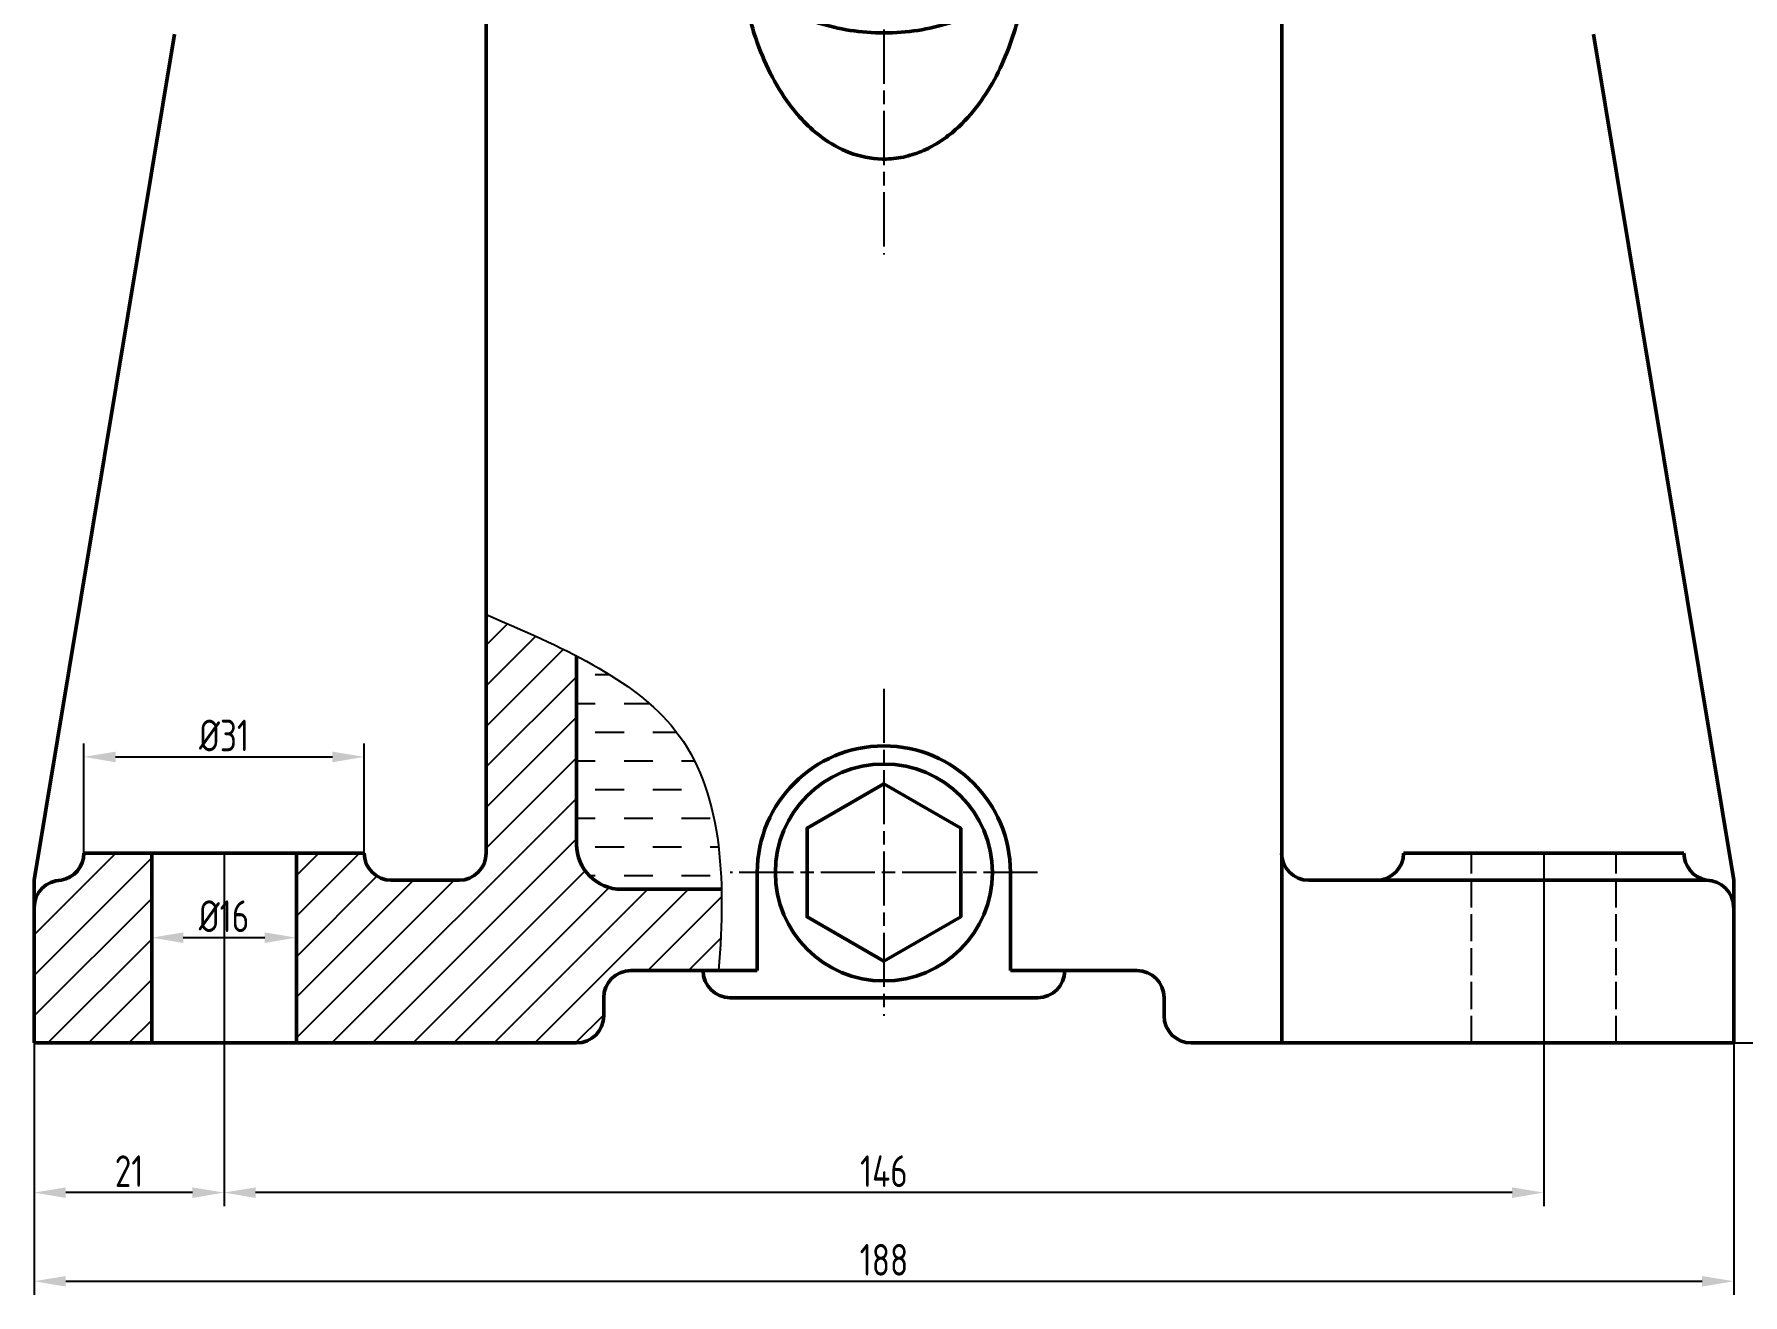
# Model space of a CAD drawing. Header units: millimetres. Extents: x -11122 to -2883, y -3177 to -1688.
# Drawn here: x -4774.8 to -4585.8, y -2796.5 to -2657 of the extents above; entities that cross this region are included whole.
import ezdxf

# ---------------------------------------------------------------- set-up
doc = ezdxf.new("R2010")
doc.units = ezdxf.units.MM
doc.header["$LTSCALE"] = 0.5
doc.linetypes.add('AM_ISO02W050', pattern=[7.5, 6, -1.5])
doc.linetypes.add('AM_ISO08W050', pattern=[18, 12, -1.5, 3, -1.5])
for name, color, linetype, lineweight in [('AM_0', 7, 'Continuous', 50), ('AM_3', 6, 'AM_ISO02W050', 25), ('AM_4', 3, 'Continuous', 25), ('AM_5', 3, 'Continuous', 25), ('AM_7', 4, 'AM_ISO08W050', 25)]:
    doc.layers.add(name, color=color, linetype=linetype, lineweight=lineweight)
doc.styles.add('TCVN', font='tcvn+7284-2003i.ttf', dxfattribs={"width": 0.8, "height": 3.5})
doc.dimstyles.new('MyTemplate$0', dxfattribs={"dimtxt": 3.5, "dimasz": 3.5, "dimexe": 1.5, "dimexo": 0, "dimtad": 1, "dimtoh": 1, "dimdec": 0, "dimzin": 0, "dimtxsty": 'TCVN', "dimcen": 0, "dimclrd": 3, "dimclre": 3, "dimclrt": 1, "dimadec": 0, "dimazin": 0, "dimtfac": 1, "dimtdec": 0, "dimtofl": 0, "dimtmove": 0, "dimatfit": 3, "dimfxl": 1, "dimtfill": 1, "dimtolj": 1, "dimtzin": 0, "dimarcsym": 0})

# ---------------------------------------------------------------- blocks, each defined once
blk = doc.blocks.new('lo_tham_dau')
at = {"layer": 'AM_4'}
h = blk.add_hatch(dxfattribs=at)
h.set_pattern_fill('ANSI37', color=256, scale=0.5, angle=30, style=0)
h.set_pattern_definition([(75, (-3835.982, -874.5052), (-1.53340725, 0.41087523), []), (165, (-3835.982, -874.5052), (-0.41087523, -1.53340725), [])])
edge = h.paths.add_edge_path()
edge.add_ellipse((1483.57, 1037.25), major_axis=(-9, 0), ratio=0.773643, start_angle=491.81, end_angle=514.889)
edge.add_ellipse((1483.57, 1037.25), major_axis=(-9, 0), ratio=0.773643, start_angle=514.889, end_angle=538.4686)
edge.add_ellipse((1483.57, 1037.25), major_axis=(-9, 0), ratio=0.773643, start_angle=538.4686, end_angle=540)
edge.add_line((1492.57, 1037.25), (1492.57, 1039.99))
edge.add_ellipse((1483.57, 1039.99), major_axis=(-9, 0), ratio=0.773643, start_angle=450, end_angle=540, ccw=False)
edge.add_line((1483.57, 1033.03), (1483.57, 1030.28))
edge.add_ellipse((1483.57, 1037.25), major_axis=(-9, 0), ratio=0.773643, start_angle=450, end_angle=491.81)
edge = h.paths.add_edge_path()
edge.add_ellipse((1483.57, 1039.99), major_axis=(-9, 0), ratio=0.773643, start_angle=360, end_angle=450, ccw=False)
edge.add_line((1474.57, 1039.99), (1474.57, 1037.25))
edge.add_ellipse((1483.57, 1037.25), major_axis=(-9, 0), ratio=0.773643, start_angle=360, end_angle=361.5314)
edge.add_ellipse((1483.57, 1037.25), major_axis=(-9, 0), ratio=0.773643, start_angle=361.5314, end_angle=385.111)
edge.add_ellipse((1483.57, 1037.25), major_axis=(-9, 0), ratio=0.773643, start_angle=385.111, end_angle=408.19)
edge.add_ellipse((1483.57, 1037.25), major_axis=(-9, 0), ratio=0.773643, start_angle=408.19, end_angle=450)
edge.add_line((1483.57, 1030.28), (1483.57, 1033.03))
at = {"layer": 'AM_0'}
for p, q in [((1474.57, 1037.25), (1474.57, 1040.69)), ((1492.57, 1037.25), (1492.57, 1040.69)), ((1464.57, 1037.06), (1474.58, 1037.06)), ((1502.57, 1037.06), (1492.57, 1037.06)), ((1477.57, 1032.06), (1477.57, 1031.51)), ((1489.57, 1031.51), (1489.57, 1032.06)), ((1474.57, 1031.51), (1474.57, 1029.79)), ((1492.57, 1029.79), (1492.57, 1031.51)), ((1467.57, 1026.93), (1467.57, 1027.68)), ((1499.57, 1026.93), (1499.57, 1027.8))]:
    blk.add_line(p, q, dxfattribs=at)
for centre, start, end in [((1483.57, 1040.69), 0, 180), ((1464.57, 1034.06), 0, 90), ((1502.57, 1034.06), 90, 180)]:
    blk.add_arc(centre, 3, start, end, dxfattribs=at)
blk.add_ellipse((1483.57, 1040.69), major_axis=(-9, 0), ratio=0.773643, dxfattribs=at)
for centre, major_axis, ratio, start_param, end_param in [((1483.57, 1039.99), (-9, 0), 0.773643, 6.233158, 9.474806), ((1483.57, 1040.69), (-3, 0), 0.819152, 0, 3.141593), ((1483.57, 1037.25), (-9, 0), 0.773643, 6.283185, 9.424778), ((1483.57, 1031.51), (-9, 0), 0.728134, -0.43827, 3.579862), ((1483.57, 1028.73), (-10, 0), 0.655313, -0.439024, 3.580617), ((1483.57, 1031.51), (-6, 0), 0.819152, 6.283185, 9.424778), ((1483.57, 1029.79), (-9, 0), 0.728134, 0, 3.141593)]:
    blk.add_ellipse(centre, major_axis=major_axis, ratio=ratio, start_param=start_param, end_param=end_param, dxfattribs=at)
for points, knots in [([(1467.57, 1034.06), (1467.57, 1033.26), (1467.57, 1031.56), (1467.57, 1029.41), (1467.57, 1027.83), (1467.57, 1027.16), (1467.57, 1026.71), (1467.57, 1026.48), (1467.6, 1026.14), (1467.61, 1026.03), (1467.64, 1025.81), (1467.66, 1025.7), (1467.72, 1025.36), (1467.77, 1025.13), (1467.98, 1024.42), (1468.18, 1023.92), (1468.73, 1022.9), (1469.08, 1022.38), (1469.98, 1021.32), (1470.52, 1020.79), (1471.83, 1019.76), (1472.59, 1019.26), (1474.33, 1018.35), (1475.31, 1017.93), (1477.45, 1017.24), (1478.61, 1016.96), (1481.04, 1016.59), (1482.31, 1016.49), (1484.84, 1016.49), (1486.1, 1016.59), (1488.53, 1016.96), (1489.69, 1017.24), (1491.83, 1017.93), (1492.81, 1018.35), (1494.55, 1019.26), (1495.32, 1019.76), (1496.62, 1020.79), (1497.17, 1021.32), (1498.06, 1022.38), (1498.42, 1022.9), (1498.97, 1023.92), (1499.16, 1024.42), (1499.37, 1025.13), (1499.42, 1025.36), (1499.48, 1025.7), (1499.5, 1025.81), (1499.53, 1026.03), (1499.55, 1026.14), (1499.57, 1026.48), (1499.57, 1026.71), (1499.57, 1027.16), (1499.57, 1027.83), (1499.57, 1029.41), (1499.57, 1031.56), (1499.57, 1033.26), (1499.57, 1034.06)], [0.0694226, 0.0694226, 0.0694226, 0.0694226, 0.125, 0.1875, 0.21875, 0.234375, 0.234375, 0.25, 0.25, 0.2578125, 0.2578125, 0.265625, 0.265625, 0.28125, 0.28125, 0.3125, 0.3125, 0.34375, 0.34375, 0.375, 0.375, 0.40625, 0.40625, 0.4375, 0.4375, 0.46875, 0.46875, 0.5, 0.5, 0.53125, 0.53125, 0.5625, 0.5625, 0.59375, 0.59375, 0.625, 0.625, 0.65625, 0.65625, 0.6875, 0.6875, 0.71875, 0.71875, 0.734375, 0.734375, 0.7421875, 0.7421875, 0.75, 0.75, 0.765625, 0.765625, 0.78125, 0.8125, 0.875, 0.9305774, 0.9305774, 0.9305774, 0.9305774]), ([(1499.57, 1027.8), (1499.51, 1026.61), (1499.45, 1023.56), (1498.81, 1019.3), (1497.56, 1015.13), (1496.09, 1011.72), (1494.12, 1008.52), (1491.98, 1006.11), (1489.85, 1004.46), (1488, 1003.43), (1485.97, 1002.74), (1483.33, 1002.39), (1480.17, 1002.89), (1477.2, 1004.45), (1474.89, 1006.41), (1472.8, 1008.85), (1470.88, 1012.03), (1469.08, 1016.41), (1467.84, 1021.67), (1467.57, 1025.7), (1467.57, 1027.76), (1467.57, 1027.8)], [0, 0, 0, 0, 0.054398, 0.139687, 0.195807, 0.252727, 0.308924, 0.366857, 0.398742, 0.431354, 0.463296, 0.496484, 0.552181, 0.60611, 0.647589, 0.690235, 0.752447, 0.816358, 0.905984, 0.998151, 1, 1, 1, 1])]:
    blk.add_open_spline(points, degree=3, knots=knots, dxfattribs=at)
at = {"layer": 'AM_7'}
for p, q in [((1483.57, 1052.87), (1483.57, 991.99)), ((1469.59, 1040.69), (1497.56, 1040.69))]:
    blk.add_line(p, q, dxfattribs=at)
blk = doc.blocks.new('*D188')
at = {"color": 3, "lineweight": -2, "transparency": 16777216}
for p, q in [((-4774.79, -2768.6), (-4774.79, -2796.47)), ((-4586.79, -2768.6), (-4586.79, -2796.47)), ((-4771.29, -2794.97), (-4590.29, -2794.97))]:
    blk.add_line(p, q, dxfattribs=at)
at = {"color": 3, "transparency": 16777216}
for points in [[(-4771.29, -2794.39), (-4771.29, -2795.56), (-4774.79, -2794.97)], [(-4590.29, -2794.39), (-4590.29, -2795.56), (-4586.79, -2794.97)]]:
    blk.add_solid(points, dxfattribs=at)
at = {"color": 1, "transparency": 16777216, "insert": (-4680.79, -2792.6), "char_height": 3.5, "attachment_point": 5, "style": 'TCVN', "bg_fill": 3, "box_fill_scale": 1.1, "bg_fill_color": 256, "bg_fill_true_color": 13158600, "bg_fill_transparency": 0}
blk.add_mtext('\\A1;188', dxfattribs=at)
blk = doc.blocks.new('*D173')
at = {"color": 3, "lineweight": -2, "transparency": 16777216}
for p, q in [((-4645.74, -2397.69), (-4506.97, -2397.69)), ((-4508.47, -2765.1), (-4508.47, -2401.19)), ((-4585.04, -2768.6), (-4506.97, -2768.6))]:
    blk.add_line(p, q, dxfattribs=at)
at = {"color": 3, "transparency": 16777216}
for points in [[(-4509.05, -2401.19), (-4507.88, -2401.19), (-4508.47, -2397.69)], [(-4509.05, -2765.1), (-4507.88, -2765.1), (-4508.47, -2768.6)]]:
    blk.add_solid(points, dxfattribs=at)
at = {"color": 1, "transparency": 16777216, "insert": (-4510.86, -2585.23), "char_height": 3.5, "attachment_point": 5, "rotation": 90, "style": 'TCVN', "bg_fill": 3, "box_fill_scale": 1.1, "bg_fill_color": 256, "bg_fill_true_color": 13158600, "bg_fill_transparency": 0}
blk.add_mtext('\\A1;371', dxfattribs=at)
blk = doc.blocks.new('*D195')
at = {"color": 3, "lineweight": -2, "transparency": 16777216}
for p, q in [((-4761.79, -2747.6), (-4761.79, -2758.45)), ((-4745.79, -2747.6), (-4745.79, -2758.45)), ((-4758.29, -2756.95), (-4749.29, -2756.95))]:
    blk.add_line(p, q, dxfattribs=at)
at = {"color": 3, "transparency": 16777216}
for points in [[(-4758.29, -2756.37), (-4758.29, -2757.54), (-4761.79, -2756.95)], [(-4749.29, -2756.37), (-4749.29, -2757.54), (-4745.79, -2756.95)]]:
    blk.add_solid(points, dxfattribs=at)
at = {"color": 1, "transparency": 16777216, "insert": (-4753.79, -2754.58), "char_height": 3.5, "attachment_point": 5, "style": 'TCVN', "bg_fill": 3, "box_fill_scale": 1.1, "bg_fill_color": 256, "bg_fill_true_color": 13158600, "bg_fill_transparency": 0}
blk.add_mtext('%%c16', dxfattribs=at)
blk = doc.blocks.new('*D196')
at = {"color": 3, "lineweight": -2, "transparency": 16777216}
for p, q in [((-4769.29, -2747.6), (-4769.29, -2735.45)), ((-4738.29, -2747.6), (-4738.29, -2735.45)), ((-4765.79, -2736.95), (-4741.79, -2736.95))]:
    blk.add_line(p, q, dxfattribs=at)
at = {"color": 3, "transparency": 16777216}
for points in [[(-4765.79, -2736.37), (-4765.79, -2737.54), (-4769.29, -2736.95)], [(-4741.79, -2736.37), (-4741.79, -2737.54), (-4738.29, -2736.95)]]:
    blk.add_solid(points, dxfattribs=at)
at = {"color": 1, "transparency": 16777216, "insert": (-4753.79, -2734.58), "char_height": 3.5, "attachment_point": 5, "style": 'TCVN', "bg_fill": 3, "box_fill_scale": 1.1, "bg_fill_color": 256, "bg_fill_true_color": 13158600, "bg_fill_transparency": 0}
blk.add_mtext('%%c31', dxfattribs=at)
blk = doc.blocks.new('*D197')
at = {"color": 3, "lineweight": -2, "transparency": 16777216}
for p, q in [((-4528.79, -2570.6), (-4516.94, -2570.6)), ((-4518.44, -2574.1), (-4518.44, -2765.1)), ((-4586.79, -2768.6), (-4516.94, -2768.6))]:
    blk.add_line(p, q, dxfattribs=at)
at = {"color": 3, "transparency": 16777216}
for points in [[(-4519.02, -2574.1), (-4517.85, -2574.1), (-4518.44, -2570.6)], [(-4519.02, -2765.1), (-4517.85, -2765.1), (-4518.44, -2768.6)]]:
    blk.add_solid(points, dxfattribs=at)
at = {"color": 1, "transparency": 16777216, "insert": (-4520.81, -2669.6), "char_height": 3.5, "attachment_point": 5, "rotation": 90, "style": 'TCVN', "bg_fill": 3, "box_fill_scale": 1.1, "bg_fill_color": 256, "bg_fill_true_color": 13158600, "bg_fill_transparency": 0}
blk.add_mtext('\\A1;198', dxfattribs=at)
blk = doc.blocks.new('*D189')
at = {"layer": 'AM_5', "color": 3, "lineweight": -2, "transparency": 16777216}
for p, q in [((-4753.79, -2747.6), (-4753.79, -2786.66)), ((-4607.81, -2747.6), (-4607.81, -2786.66)), ((-4611.31, -2785.16), (-4750.29, -2785.16))]:
    blk.add_line(p, q, dxfattribs=at)
at = {"layer": 'AM_5', "color": 3, "transparency": 16777216}
for points in [[(-4750.29, -2784.58), (-4750.29, -2785.75), (-4753.79, -2785.16)], [(-4611.31, -2784.58), (-4611.31, -2785.75), (-4607.81, -2785.16)]]:
    blk.add_solid(points, dxfattribs=at)
at = {"layer": 'AM_5', "color": 1, "transparency": 16777216, "insert": (-4680.8, -2782.79), "char_height": 3.5, "attachment_point": 5, "style": 'TCVN', "bg_fill": 3, "box_fill_scale": 1.1, "bg_fill_color": 256, "bg_fill_true_color": 13158600, "bg_fill_transparency": 0}
blk.add_mtext('\\A1;146', dxfattribs=at)
blk = doc.blocks.new('*D190')
at = {"layer": 'AM_5', "color": 3, "lineweight": -2, "transparency": 16777216}
for p, q in [((-4753.79, -2747.6), (-4753.79, -2786.66)), ((-4774.79, -2768.6), (-4774.79, -2786.66)), ((-4757.29, -2785.16), (-4771.29, -2785.16))]:
    blk.add_line(p, q, dxfattribs=at)
at = {"layer": 'AM_5', "color": 3, "transparency": 16777216}
for points in [[(-4771.29, -2784.58), (-4771.29, -2785.75), (-4774.79, -2785.16)], [(-4757.29, -2784.58), (-4757.29, -2785.75), (-4753.79, -2785.16)]]:
    blk.add_solid(points, dxfattribs=at)
at = {"layer": 'AM_5', "color": 1, "transparency": 16777216, "insert": (-4764.29, -2782.79), "char_height": 3.5, "attachment_point": 5, "style": 'TCVN', "bg_fill": 3, "box_fill_scale": 1.1, "bg_fill_color": 256, "bg_fill_true_color": 13158600, "bg_fill_transparency": 0}
blk.add_mtext('\\A1;21', dxfattribs=at)

msp = doc.modelspace()

# ---------------------------------------------------------------- hatches: boundary and pattern name
at = {"layer": 'AM_7', "lineweight": 25}
h = msp.add_hatch(dxfattribs=at)
h.set_pattern_fill('ANSI31', color=256)
h.set_pattern_definition([(45, (-6148.6462, -5495.487), (-2.245064, 2.245064), [])])
edge = h.paths.add_edge_path()
edge.add_spline(control_points=[(-4699.09, -2760.6), (-4698.84, -2757.51), (-4698.7, -2754.49), (-4698.77, -2751.6)], knot_values=[44.267208, 44.267208, 44.267208, 44.267208, 52.627024, 52.627024, 52.627024, 52.627024], degree=3, periodic=0)
edge.add_line((-4698.77, -2751.6), (-4709.8, -2751.6))
edge.add_arc((-4709.8, -2746.6), 5, 180, 270, ccw=False)
edge.add_line((-4714.8, -2746.6), (-4714.8, -2725.77))
edge.add_spline(control_points=[(-4714.8, -2725.77), (-4717.95, -2724.14), (-4721.37, -2722.67), (-4724.79, -2721.2)], knot_values=[0.011874, 0.011874, 0.011874, 0.011874, 10.258252, 10.258252, 10.258252, 10.258252], degree=3, periodic=0)
edge.add_line((-4724.79, -2721.2), (-4724.79, -2747.6))
edge.add_arc((-4727.79, -2747.6), 3, -90, 0, ccw=False)
edge.add_line((-4727.79, -2750.6), (-4735.29, -2750.6))
edge.add_arc((-4735.29, -2747.6), 3, 180, 270, ccw=False)
edge.add_line((-4738.29, -2747.6), (-4745.79, -2747.6))
edge.add_line((-4745.79, -2747.6), (-4745.79, -2768.6))
edge.add_line((-4745.79, -2768.6), (-4714.79, -2768.6))
edge.add_arc((-4714.79, -2765.6), 3, 270, 360)
edge.add_line((-4711.79, -2765.6), (-4711.79, -2763.6))
edge.add_arc((-4708.79, -2763.6), 3, 90, 180, ccw=False)
edge.add_line((-4708.79, -2760.6), (-4699.09, -2760.6))
h.paths.add_polyline_path([(-4761.79, -2747.6), (-4769.29, -2747.6, -0.391911), (-4772.04, -2750.61, 0.390066), (-4774.79, -2753.6), (-4774.79, -2768.6), (-4761.79, -2768.6)])
at = {"layer": 'AM_7'}
h = msp.add_hatch(dxfattribs=at)
h.set_pattern_fill('DASH', color=256)
h.set_pattern_definition([(0, (-8659.249, -3289.8262), (3.175, 3.175), [3.175, -3.175])])
edge = h.paths.add_edge_path()
edge.add_spline(control_points=[(-4698.75, -2751.6), (-4698.91, -2744.76), (-4701.24, -2733.9), (-4711, -2727.66), (-4715.79, -2725.26)], knot_values=[9.183929, 9.183929, 9.183929, 9.183929, 28.950222, 44.267208, 44.267208, 44.267208, 44.267208], degree=3, periodic=0)
edge.add_line((-4714.79, -2725.52), (-4714.79, -2746.85))
edge.add_arc((-4709.54, -2746.49), 5.26, 183.9865, 256.2683)
edge.add_line((-4710.79, -2751.6), (-4698.75, -2751.6))

# ---------------------------------------------------------------- linework, layer by layer
at = {"layer": 'AM_0'}
for p, q in [((-4724.79, -2747.6), (-4724.79, -2588.6)), ((-4636.79, -2768.6), (-4636.79, -2588.6)), ((-4759.26, -2656.98), (-4774.79, -2750.6)), ((-4602.32, -2656.98), (-4586.79, -2750.6)), ((-4714.8, -2725.77), (-4714.8, -2746.6)), ((-4714.79, -2746.94), (-4714.79, -2725.78)), ((-4769.29, -2747.6), (-4738.29, -2747.6)), ((-4761.79, -2768.6), (-4761.79, -2747.6)), ((-4761.79, -2747.6), (-4745.79, -2747.6)), ((-4745.79, -2768.6), (-4745.79, -2747.6)), ((-4592.31, -2747.6), (-4623.31, -2747.6)), ((-4615.81, -2747.6), (-4599.81, -2747.6)), ((-4694.8, -2749.74), (-4694.8, -2760.6)), ((-4666.8, -2749.74), (-4666.8, -2760.6)), ((-4774.79, -2768.6), (-4774.79, -2750.6)), ((-4727.79, -2750.6), (-4735.29, -2750.6)), ((-4731.79, -2750.6), (-4727.79, -2750.6)), ((-4698.77, -2751.6), (-4709.8, -2751.6)), ((-4633.81, -2750.6), (-4589.81, -2750.6)), ((-4629.81, -2750.6), (-4633.81, -2750.6)), ((-4586.79, -2768.6), (-4586.79, -2750.6)), ((-4708.79, -2760.6), (-4694.8, -2760.6)), ((-4700.8, -2760.6), (-4700.8, -2760.6)), ((-4652.81, -2760.6), (-4666.8, -2760.6)), ((-4660.8, -2760.6), (-4660.8, -2760.6)), ((-4660.8, -2760.6), (-4660.8, -2760.6)), ((-4711.79, -2763.6), (-4711.79, -2765.6)), ((-4711.79, -2763.6), (-4711.79, -2765.6)), ((-4697.8, -2763.6), (-4663.8, -2763.6)), ((-4649.81, -2763.6), (-4649.81, -2765.6)), ((-4649.81, -2763.6), (-4649.81, -2765.6)), ((-4774.79, -2768.6), (-4714.79, -2768.6)), ((-4646.81, -2768.6), (-4586.79, -2768.6))]:
    msp.add_line(p, q, dxfattribs=at)
msp.add_lwpolyline([(-4680.8, -2739.93), (-4689.3, -2744.84), (-4689.3, -2754.65), (-4680.8, -2759.56), (-4672.3, -2754.65), (-4672.3, -2744.84)], close=True, dxfattribs=at)
msp.add_circle((-4680.8, -2749.74), 12, dxfattribs=at)
for centre, radius, start, end in [((-4680.8, -2749.74), 14, 0, 180), ((-4772.39, -2747.56), 3.1, 281.15, 359.2388), ((-4735.29, -2747.6), 3, 180, 270), ((-4727.79, -2747.6), 3, 270, 0), ((-4709.8, -2746.6), 5, 180, 270), ((-4633.81, -2747.6), 3, 180, 270), ((-4626.31, -2747.6), 3, 270, 0), ((-4589.21, -2747.56), 3.1, 180.7612, 258.85), ((-4771.79, -2753.6), 3, 90, 180), ((-4589.81, -2753.6), 3, 0, 90), ((-4708.79, -2763.6), 3, 90, 180), ((-4697.8, -2760.6), 3, 180, 270), ((-4663.8, -2760.6), 3, 270, 0), ((-4652.81, -2763.6), 3, 0, 90), ((-4714.79, -2765.6), 3, 270, 0), ((-4646.81, -2765.6), 3, 180, 270)]:
    msp.add_arc(centre, radius, start, end, dxfattribs=at)
at = {"layer": 'AM_3', "lineweight": 25}
for p, q in [((-4615.81, -2768.6), (-4615.81, -2747.6)), ((-4599.81, -2768.6), (-4599.81, -2747.6))]:
    msp.add_line(p, q, dxfattribs=at)
at = {"layer": 'AM_4'}
msp.add_open_spline([(-4724.8, -2721.19), (-4716.63, -2724.71), (-4699.07, -2732.25), (-4698.24, -2750.2), (-4699.09, -2760.6)], degree=3, knots=[0, 0, 0, 0, 24.500915, 52.627024, 52.627024, 52.627024, 52.627024], dxfattribs=at)
at = {"layer": 'AM_7'}
for p, q in [((-4680.8, -2729.4), (-4680.8, -2765.59)), ((-4663.79, -2749.74), (-4697.81, -2749.74))]:
    msp.add_line(p, q, dxfattribs=at)

# ---------------------------------------------------------------- block references
msp.add_blockref('lo_tham_dau', (-6164.36, -3673.33), dxfattribs=at)

# ---------------------------------------------------------------- next in the draw order: dimensions: what is measured, and where the dimension line sits
dim = msp.add_linear_dim(base=(-4745.79, -2756.95), p1=(-4761.79, -2747.6), p2=(-4745.79, -2747.6), text='%%c<>', dimstyle='MyTemplate$0', override={"dimtp": 0.1, "dimtm": 0.1, "dimtfac": 0.71, "dimtdec": 3, "dimtolj": 0, "dimtzin": 8})
dim.commit()
dim.dimension.update_dxf_attribs({"geometry": '*D195', "text_midpoint": (-4753.79, -2756.95), "dimtype": 160})
dim = msp.add_linear_dim(base=(-4586.79, -2794.97), p1=(-4774.79, -2768.6), p2=(-4586.79, -2768.6), dimstyle='MyTemplate$0')
dim.commit()
dim.dimension.update_dxf_attribs({"geometry": '*D188', "text_midpoint": (-4680.79, -2792.6)})

# ---------------------------------------------------------------- next in the draw order: dimensions: what is measured, and where the dimension line sits
dim = msp.add_linear_dim(base=(-4508.47, -2397.69), p1=(-4585.04, -2768.6), p2=(-4645.74, -2397.69), angle=90, dimstyle='MyTemplate$0')
dim.commit()
dim.dimension.update_dxf_attribs({"geometry": '*D173', "text_midpoint": (-4508.47, -2585.23), "dimtype": 160})
dim = msp.add_linear_dim(base=(-4738.29, -2736.95), p1=(-4769.29, -2747.6), p2=(-4738.29, -2747.6), text='%%c<>', dimstyle='MyTemplate$0', override={"dimtol": 0, "dimlim": 0, "dimtp": 0.1, "dimtm": 0.1, "dimtfac": 0.71, "dimtdec": 3, "dimtolj": 0, "dimtzin": 8})
dim.commit()
dim.dimension.update_dxf_attribs({"geometry": '*D196', "text_midpoint": (-4753.79, -2734.58)})

# ---------------------------------------------------------------- next in the draw order: dimensions: what is measured, and where the dimension line sits
dim = msp.add_linear_dim(base=(-4518.44, -2768.6), p1=(-4528.79, -2570.6), p2=(-4586.79, -2768.6), angle=90, dimstyle='MyTemplate$0')
dim.commit()
dim.dimension.update_dxf_attribs({"geometry": '*D197', "text_midpoint": (-4518.44, -2669.6), "dimtype": 160})
at = {"layer": 'AM_5'}
dim = msp.add_linear_dim(base=(-4753.79, -2785.16), p1=(-4607.81, -2747.6), p2=(-4753.79, -2747.6), dimstyle='MyTemplate$0', override={"dimpost": ''}, dxfattribs=at)
dim.commit()
dim.dimension.update_dxf_attribs({"geometry": '*D189', "text_midpoint": (-4680.8, -2782.79)})

# ---------------------------------------------------------------- next in the draw order: dimensions: what is measured, and where the dimension line sits
dim = msp.add_linear_dim(base=(-4774.79, -2785.16), p1=(-4753.79, -2747.6), p2=(-4774.79, -2768.6), dimstyle='MyTemplate$0', override={"dimpost": ''}, dxfattribs=at)
dim.commit()
dim.dimension.update_dxf_attribs({"geometry": '*D190', "text_midpoint": (-4764.29, -2782.79)})

doc.saveas('drawing.dxf')
